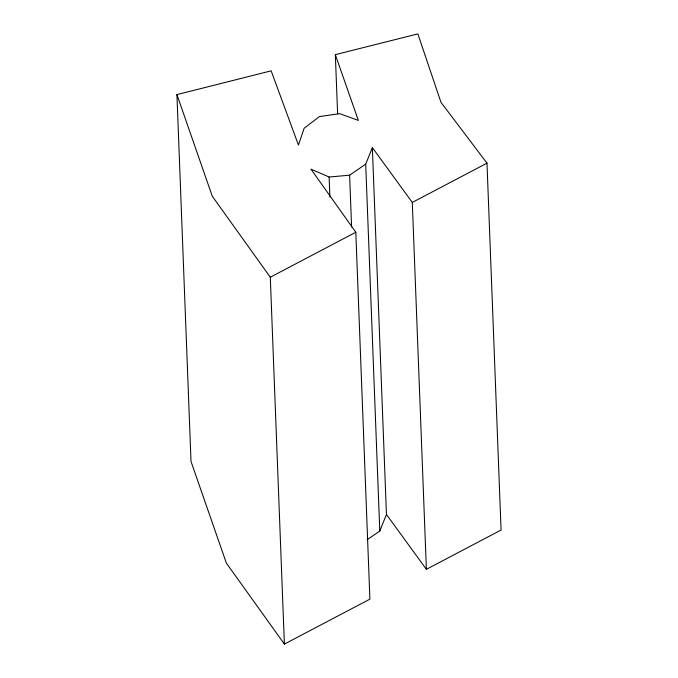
<?xml version="1.0" encoding="UTF-8"?>
<svg xmlns="http://www.w3.org/2000/svg" width="678" height="678" viewBox="0 0 678 678"><rect width="100%" height="100%" fill="white"/><g stroke="black" fill="none" stroke-linecap="round" stroke-linejoin="round"><path stroke-width="1.02" d="M367.095 539.739L379.79 531.035L365.696 164.161L372.358 147.601L412.292 202.434L426.386 569.317L501.076 530.035L486.982 163.161L440.98 102.344L417.86 33.9L335.339 54.655L337.619 113.862M379.79 531.035L386.452 514.483L372.358 147.601M335.339 54.655L358.365 120.43L339.67 113.65L319.431 116.574L304.125 128.269L298.456 145.067L271.158 70.843L176.924 94.606L191.018 461.489L226.376 563.113L284.387 644.1L369.9 599.149L355.806 232.266L310.965 169.144L329.118 177.026L349.611 175.187L365.696 164.161M412.292 202.434L486.982 163.161M284.387 644.1L270.293 277.217L355.806 232.266M386.452 514.483L426.386 569.317M270.293 277.217L212.282 196.23L176.924 94.606M349.611 175.187L351.602 226.994M329.118 177.026L329.889 197.112"/></g></svg>
